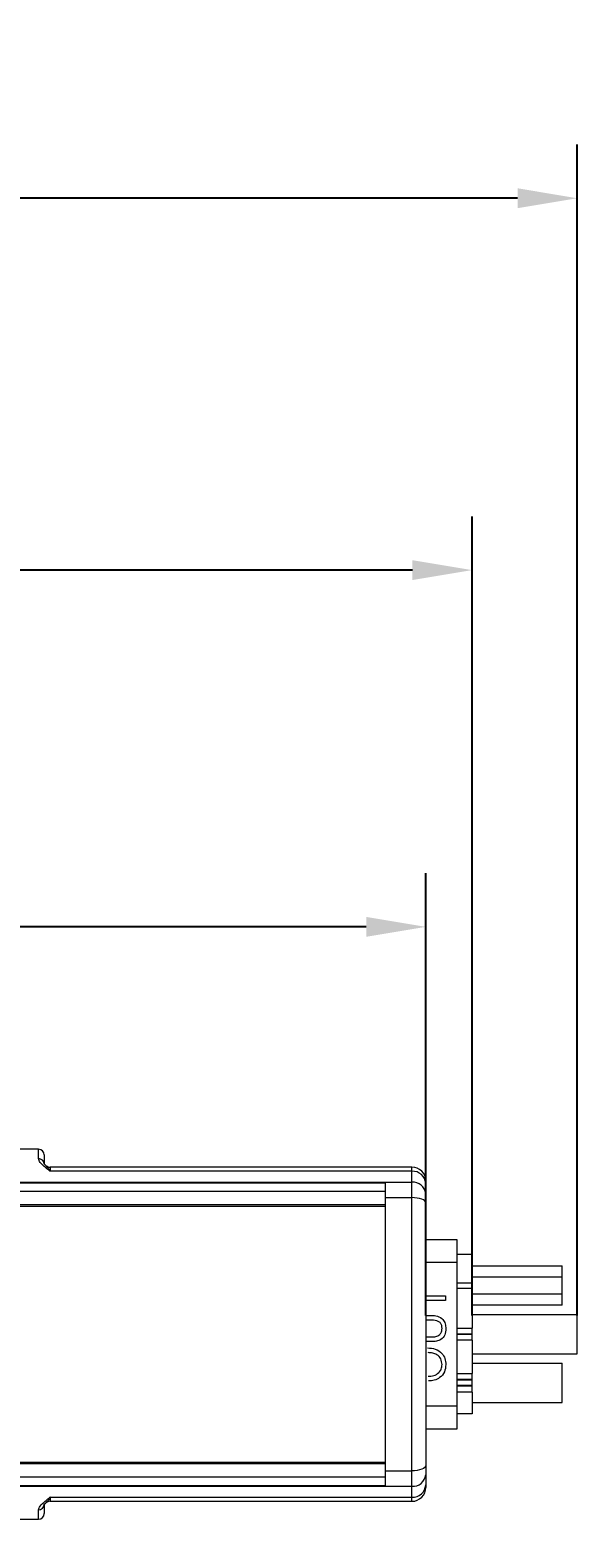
# Model space of a CAD drawing. Header units: inches. Extents: x 1.7 to 23.3, y 1.5 to 12.6.
# Drawn here: x 17.85 to 19.688, y 7.646 to 12.644 of the extents above; entities that cross this region are included whole.
import ezdxf

# ---------------------------------------------------------------- set-up
doc = ezdxf.new("R2010")
doc.units = ezdxf.units.IN
doc.header["$MEASUREMENT"] = 0
doc.layers.add('DIMENSIONS', color=1, linetype='Continuous', lineweight=15)
doc.styles.get("Standard").update_dxf_attribs({"font": 'Arial.ttf'})
doc.dimstyles.new('Big 1IN', dxfattribs={"dimtxt": 0.2, "dimasz": 0.2, "dimexe": 0.18, "dimexo": 0.0625, "dimgap": 0.09, "dimtad": 0, "dimtih": 1, "dimtoh": 1, "dimdec": 5, "dimzin": 0, "dimdsep": 46, "dimlunit": 4, "dimtxsty": 'Standard', "dimcen": 0.5, "dimadec": 0, "dimazin": 0, "dimtfac": 1, "dimtdec": 5, "dimtofl": 0, "dimtmove": 0, "dimatfit": 3, "dimfxl": 1, "dimtolj": 1, "dimtzin": 0, "dimarcsym": 0})

# ---------------------------------------------------------------- blocks, each defined once
blk = doc.blocks.new('*D13')
at = {"layer": 'Defpoints', "color": 0, "transparency": 16777216}
for p in [(19.1793, 9.6334), (7.3842, 8.2665), (19.1793, 8.2665)]:
    blk.add_point(p, dxfattribs=at)
at = {"layer": 'DIMENSIONS', "color": 0, "lineweight": -2, "transparency": 16777216}
for p, q in [((7.3842, 8.329), (7.3842, 9.8134)), ((19.1793, 8.329), (19.1793, 9.8134)), ((7.5842, 9.6334), (12.4346, 9.6334)), ((18.9793, 9.6334), (14.1289, 9.6334))]:
    blk.add_line(p, q, dxfattribs=at)
at = {"layer": 'DIMENSIONS', "color": 0, "transparency": 16777216}
for points in [[(7.5842, 9.6668), (7.5842, 9.6001), (7.3842, 9.6334)], [(18.9793, 9.6668), (18.9793, 9.6001), (19.1793, 9.6334)]]:
    blk.add_solid(points, dxfattribs=at)
at = {"layer": 'DIMENSIONS', "color": 0, "transparency": 16777216, "char_height": 0.2, "attachment_point": 5}
for s, insert in [('\\A1;11{\\H1x;\\S25/32;}"', (13.2817, 9.9587)), ('\\A1;[299.59 mm]', (13.2817, 9.4162))]:
    blk.add_mtext(s, dxfattribs=dict(at, insert=insert))
blk = doc.blocks.new('*D14')
at = {"layer": 'Defpoints', "color": 0, "transparency": 16777216}
for p in [(7.3842, 10.8306), (7.3842, 8.2665), (19.3345, 8.2665)]:
    blk.add_point(p, dxfattribs=at)
at = {"layer": 'DIMENSIONS', "color": 0, "lineweight": -2, "transparency": 16777216}
for p, q in [((7.3842, 8.329), (7.3842, 11.0106)), ((19.3345, 8.329), (19.3345, 11.0106)), ((7.5842, 10.8306), (12.5122, 10.8306)), ((19.1345, 10.8306), (14.2065, 10.8306))]:
    blk.add_line(p, q, dxfattribs=at)
at = {"layer": 'DIMENSIONS', "color": 0, "transparency": 16777216}
for points in [[(7.5842, 10.8639), (7.5842, 10.7973), (7.3842, 10.8306)], [(19.1345, 10.8639), (19.1345, 10.7973), (19.3345, 10.8306)]]:
    blk.add_solid(points, dxfattribs=at)
at = {"layer": 'DIMENSIONS', "color": 0, "transparency": 16777216, "char_height": 0.2, "attachment_point": 5}
for s, insert in [('\\A1;11{\\H1x;\\S15/16;}"', (13.3593, 11.1558)), ('\\A1;[303.54 mm]', (13.3593, 10.6133))]:
    blk.add_mtext(s, dxfattribs=dict(at, insert=insert))
blk = doc.blocks.new('*D15')
at = {"layer": 'Defpoints', "color": 0, "transparency": 16777216}
for p in [(7.3842, 12.0784), (7.3842, 8.2665), (19.6875, 8.2665)]:
    blk.add_point(p, dxfattribs=at)
at = {"layer": 'DIMENSIONS', "color": 0, "lineweight": -2, "transparency": 16777216}
for p, q in [((7.3842, 8.329), (7.3842, 12.2584)), ((19.6875, 8.329), (19.6875, 12.2584)), ((7.5842, 12.0784), (12.6887, 12.0784)), ((19.4875, 12.0784), (14.383, 12.0784))]:
    blk.add_line(p, q, dxfattribs=at)
at = {"layer": 'DIMENSIONS', "color": 0, "transparency": 16777216}
for points in [[(7.5842, 12.1118), (7.5842, 12.0451), (7.3842, 12.0784)], [(19.4875, 12.1118), (19.4875, 12.0451), (19.6875, 12.0784)]]:
    blk.add_solid(points, dxfattribs=at)
at = {"layer": 'DIMENSIONS', "color": 0, "transparency": 16777216, "char_height": 0.2, "attachment_point": 5}
for s, insert in [('\\A1;1\'-0{\\H1x;\\S5/16;}"', (13.5359, 12.4037)), ('\\A1;[312.50 mm]', (13.5359, 11.8611))]:
    blk.add_mtext(s, dxfattribs=dict(at, insert=insert))

msp = doc.modelspace()

# ---------------------------------------------------------------- linework, layer by layer
at = {"color": 7, "linetype": 'Continuous', "lineweight": 15}
for p, q in [((17.879475, 8.887249), (17.743677, 8.887249)), ((17.898875, 8.867849), (17.898875, 8.837251)), ((19.132699, 8.827151), (17.918275, 8.827151)), ((19.132699, 8.813282), (17.918275, 8.813282)), ((19.132699, 8.776548), (19.132699, 8.813282)), ((17.743677, 8.776548), (19.132699, 8.776548)), ((17.743677, 8.774843), (19.04346, 8.774843)), ((19.04346, 8.774843), (19.04346, 8.724787)), ((19.132699, 8.724787), (19.132699, 8.776548)), ((19.179258, 8.780592), (19.179258, 8.77227)), ((19.179258, 8.77227), (19.179258, 8.738291)), ((19.04346, 8.700112), (7.520009, 8.700112)), ((19.04346, 8.745469), (17.743677, 8.745469)), ((19.04346, 8.724787), (19.132699, 8.724787)), ((19.04346, 8.724787), (19.04346, 7.808126)), ((19.132699, 7.808126), (19.132699, 8.724787)), ((19.179258, 8.738291), (19.179258, 8.707234)), ((19.179258, 8.707234), (19.179258, 7.825679)), ((19.179258, 8.584613), (19.284017, 8.584613)), ((19.284017, 8.584613), (19.284017, 8.507014)), ((19.334457, 8.534173), (19.284017, 8.534173)), ((19.284017, 8.507014), (19.284017, 8.0259)), ((19.334457, 8.534173), (19.334457, 8.439115)), ((19.334457, 8.495374), (19.637093, 8.495374)), ((19.334457, 8.458514), (19.637093, 8.458514)), ((19.637093, 8.458514), (19.637093, 8.495374)), ((19.637093, 8.400315), (19.637093, 8.458514)), ((19.284017, 8.439115), (19.334457, 8.439115)), ((19.334457, 8.419715), (19.284017, 8.419715)), ((19.334457, 8.419715), (19.334457, 8.439115)), ((19.334457, 8.419715), (19.334457, 8.286827)), ((19.637093, 8.400315), (19.334457, 8.400315)), ((19.637093, 8.363456), (19.637093, 8.400315)), ((19.179258, 8.394921), (19.245217, 8.394921)), ((19.245217, 8.379307), (19.179258, 8.379307)), ((19.245217, 8.394921), (19.245217, 8.379307)), ((19.637093, 8.363456), (19.334457, 8.363456)), ((19.179258, 8.329624), (19.197487, 8.329624)), ((19.200016, 8.31401), (19.179258, 8.31401)), ((19.334457, 8.332416), (19.687532, 8.332416)), ((19.687532, 8.200498), (19.687532, 8.332416)), ((19.179258, 8.25723), (19.198906, 8.25723)), ((19.284017, 8.286827), (19.334457, 8.286827)), ((19.284017, 8.267427), (19.334457, 8.267427)), ((19.334457, 8.265487), (19.284017, 8.265487)), ((19.334457, 8.267427), (19.334457, 8.286827)), ((19.334457, 8.265487), (19.334457, 8.267427)), ((19.334457, 8.246087), (19.334457, 8.265487)), ((19.199217, 8.241616), (19.179258, 8.241616)), ((19.334457, 8.246087), (19.284017, 8.246087)), ((19.334457, 8.246087), (19.334457, 8.134538)), ((19.334457, 8.200498), (19.687532, 8.200498)), ((19.334457, 8.169458), (19.637093, 8.169458)), ((19.637093, 8.03754), (19.637093, 8.169458)), ((19.284017, 8.134538), (19.334457, 8.134538)), ((19.284017, 8.115139), (19.334457, 8.115139)), ((19.284017, 8.113199), (19.334457, 8.113199)), ((19.334457, 8.115139), (19.334457, 8.134538)), ((19.334457, 8.113199), (19.334457, 8.115139)), ((19.334457, 8.093799), (19.334457, 8.113199)), ((19.334457, 8.093799), (19.284017, 8.093799)), ((19.334457, 8.091859), (19.284017, 8.091859)), ((19.334457, 8.072459), (19.284017, 8.072459)), ((19.334457, 8.091859), (19.334457, 8.093799)), ((19.334457, 8.072459), (19.334457, 8.091859)), ((19.334457, 8.072459), (19.334457, 7.99874)), ((19.284017, 8.0259), (19.284017, 7.948301)), ((19.334457, 7.99874), (19.284017, 7.99874)), ((19.334457, 8.03754), (19.637093, 8.03754)), ((19.284017, 7.948301), (19.179258, 7.948301)), ((7.520009, 7.832802), (19.04346, 7.832802)), ((19.04346, 7.808126), (19.132699, 7.808126)), ((19.04346, 7.808126), (19.04346, 7.758071)), ((19.132699, 7.756366), (19.132699, 7.808126)), ((19.179258, 7.825679), (19.179258, 7.794623)), ((17.743677, 7.787444), (19.04346, 7.787444)), ((19.04346, 7.758071), (17.743677, 7.758071)), ((17.743677, 7.756366), (19.132699, 7.756366)), ((19.132699, 7.719631), (19.132699, 7.756366)), ((19.179258, 7.794623), (19.179258, 7.760643)), ((19.179258, 7.760643), (19.179258, 7.752322)), ((17.918275, 7.719631), (19.132699, 7.719631)), ((17.918275, 7.705762), (19.132699, 7.705762)), ((17.898875, 7.695663), (17.898875, 7.665065)), ((17.743677, 7.645665), (17.879475, 7.645665))]:
    msp.add_line(p, q, dxfattribs=at)
at = {"color": 8, "linetype": 'Continuous', "lineweight": 15}
for p, q in [((17.879475, 8.855663), (17.879475, 8.887249)), ((17.918275, 8.827151), (17.918275, 8.813282)), ((19.132699, 8.813282), (19.132699, 8.827151)), ((19.04346, 8.695276), (7.520009, 8.695276)), ((19.284017, 8.507014), (19.179258, 8.507014)), ((19.179258, 8.0259), (19.284017, 8.0259)), ((7.520009, 7.837638), (19.04346, 7.837638)), ((17.918275, 7.719631), (17.918275, 7.705762)), ((19.132699, 7.705762), (19.132699, 7.719631)), ((17.879475, 7.645665), (17.879475, 7.67725))]:
    msp.add_line(p, q, dxfattribs=at)
at = {"color": 7, "linetype": 'Continuous', "lineweight": 15, "flags": 128}
for points in [[(19.179258, 8.707234), (19.178364, 8.710659), (19.175714, 8.713952), (19.171412, 8.716986), (19.165621, 8.719646), (19.158566, 8.721829), (19.150516, 8.723451), (19.141782, 8.72445), (19.132699, 8.724787)], [(19.179258, 7.825679), (19.178364, 7.822255), (19.175714, 7.818962), (19.171412, 7.815927), (19.165621, 7.813268), (19.158566, 7.811085), (19.150516, 7.809463), (19.141782, 7.808464), (19.132699, 7.808126)]]:
    msp.add_lwpolyline(points, dxfattribs=at)
at = {"color": 7, "linetype": 'Continuous', "lineweight": 15}
for centre, radius, start, end in [((17.879475, 8.867849), 0.0194, 0, 90), ((17.879956, 8.836744), 0.018926, 1.535303, 91.455433), ((17.918275, 8.846551), 0.0194, 229.173721, 270), ((19.132699, 8.780592), 0.046559, 0, 90), ((19.135307, 8.769309), 0.044051, 3.854707, 93.394348), ((19.13648, 8.733689), 0.043025, 6.139875, 95.041297), ((19.13648, 7.799225), 0.043025, 264.958703, 353.860125), ((19.135307, 7.763604), 0.044051, 266.605652, 356.145293), ((19.132699, 7.752322), 0.046559, 270, 0), ((17.918275, 7.686363), 0.0194, 90, 130.91972), ((17.879956, 7.69617), 0.018926, 268.544567, 358.464697), ((17.879475, 7.665065), 0.0194, 270, 0)]:
    msp.add_arc(centre, radius, start, end, dxfattribs=at)
for points, knots in [([(17.918275, 8.813282), (17.918203, 8.813343), (17.916843, 8.814491), (17.911343, 8.819072), (17.899049, 8.829197), (17.883662, 8.842531), (17.880786, 8.851554), (17.879475, 8.855663)], [0, 0, 0, 0, 0.00380902, 0.07248381, 0.29237556, 0.67769451, 1, 1, 1, 1]), ([(17.90561, 8.831198), (17.904195, 8.832687), (17.900456, 8.836617), (17.899481, 8.837008), (17.898875, 8.837251)], [0, 0, 0, 0, 0.37863393, 1, 1, 1, 1]), ([(19.197487, 8.329624), (19.204626, 8.329281), (19.218839, 8.328597), (19.237128, 8.318398), (19.245724, 8.301468), (19.246332, 8.290277), (19.246637, 8.284666)], [0, 0, 0, 0, 0.28099627, 0.55941239, 0.77912007, 1, 1, 1, 1]), ([(19.233862, 8.286108), (19.233683, 8.289236), (19.233327, 8.29548), (19.229195, 8.304184), (19.218262, 8.312918), (19.207539, 8.31356), (19.200016, 8.31401)], [0, 0, 0, 0, 0.18751239, 0.37433446, 0.5611088, 1, 1, 1, 1]), ([(19.198906, 8.25723), (19.203746, 8.257435), (19.213386, 8.257842), (19.226205, 8.263656), (19.233156, 8.274656), (19.233626, 8.282284), (19.233862, 8.286108)], [0, 0, 0, 0, 0.28116479, 0.56012364, 0.7794507, 1, 1, 1, 1]), ([(19.246637, 8.284666), (19.24619, 8.277741), (19.245299, 8.263961), (19.232262, 8.24824), (19.215351, 8.242313), (19.204601, 8.241848), (19.199217, 8.241616)], [0, 0, 0, 0, 0.28043842, 0.55808274, 0.77865457, 1, 1, 1, 1]), ([(19.185644, 8.220323), (19.194406, 8.21971), (19.211885, 8.218487), (19.233129, 8.204766), (19.24511, 8.185063), (19.246128, 8.171314), (19.246637, 8.164431)], [0, 0, 0, 0, 0.2805178, 0.55960213, 0.77949571, 1, 1, 1, 1]), ([(19.233862, 8.164475), (19.233209, 8.171048), (19.231906, 8.184168), (19.218504, 8.198021), (19.202698, 8.203978), (19.192472, 8.204465), (19.187351, 8.204709)], [0, 0, 0, 0, 0.27962137, 0.5581683, 0.77878895, 1, 1, 1, 1]), ([(19.187129, 8.125217), (19.193558, 8.125635), (19.206387, 8.126469), (19.222361, 8.135576), (19.232442, 8.149299), (19.233388, 8.159414), (19.233862, 8.164475)], [0, 0, 0, 0, 0.28069831, 0.56017244, 0.77994216, 1, 1, 1, 1]), ([(19.246637, 8.164431), (19.245812, 8.155952), (19.244165, 8.139019), (19.227987, 8.12045), (19.208265, 8.110848), (19.195023, 8.110018), (19.188394, 8.109603)], [0, 0, 0, 0, 0.27978377, 0.55880371, 0.77914372, 1, 1, 1, 1]), ([(17.879475, 7.67725), (17.880786, 7.68136), (17.883662, 7.690383), (17.899049, 7.703716), (17.911343, 7.713842), (17.916843, 7.718422), (17.918203, 7.719571), (17.918275, 7.719631)], [0, 0, 0, 0, 0.322305493, 0.707624443, 0.927516189, 0.996190978, 1, 1, 1, 1]), ([(17.905324, 7.70142), (17.904019, 7.70005), (17.900402, 7.696251), (17.899471, 7.695892), (17.898875, 7.695663)], [0, 0, 0, 0, 0.36059749, 1, 1, 1, 1])]:
    msp.add_open_spline(points, degree=3, knots=knots, dxfattribs=at)
at = {"color": 8, "linetype": 'Continuous', "lineweight": 15}
for points, knots in [([(17.918275, 8.813282), (17.918239, 8.813353), (17.918116, 8.813594), (17.91754, 8.81471), (17.914868, 8.819713), (17.910287, 8.82701), (17.907088, 8.829876), (17.90561, 8.831198)], [0, 0, 0, 0, 0.007893778, 0.026984717, 0.125975204, 0.596467647, 1, 1, 1, 1]), ([(17.918275, 7.719631), (17.918239, 7.719561), (17.918116, 7.71932), (17.91754, 7.718204), (17.914868, 7.713199), (17.910177, 7.705748), (17.90689, 7.702817), (17.905324, 7.70142)], [0, 0, 0, 0, 0.00770109, 0.02632602, 0.12290016, 0.5819079, 1, 1, 1, 1])]:
    msp.add_open_spline(points, degree=3, knots=knots, dxfattribs=at)

# ---------------------------------------------------------------- dimensions: what is measured, and where the dimension line sits
at = {"layer": 'DIMENSIONS'}
for base, p1, p2, picture, middle in [((7.384211, 12.078431), (19.687532, 8.266457), (7.384211, 8.266457), '*D15', (13.535871, 12.078431)), ((7.384211, 10.830591), (19.334457, 8.266457), (7.384211, 8.266457), '*D14', (13.359334, 10.830591)), ((19.179258, 9.633436), (7.384211, 8.266457), (19.179258, 8.266457), '*D13', (13.281735, 9.633436))]:
    dim = msp.add_linear_dim(base=base, p1=p1, p2=p2, dimstyle='Big 1IN', override={"dimpost": '\\X'}, dxfattribs=at)
    dim.commit()
    dim.dimension.update_dxf_attribs({"geometry": picture, "text_midpoint": middle})

doc.saveas('drawing.dxf')
